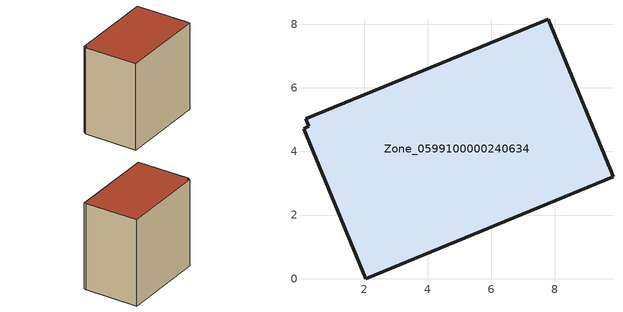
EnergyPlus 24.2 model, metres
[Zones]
Zone_0599100000240634
 floor ground (C_G): 0.1,4.71 0.27,4.79 0.17,5.02 7.8,8.15 9.76,3.41 9.83,3.2 2.05,0 z3.67
 wall outside (C_F): 9.83,3.2 9.76,3.41 7.8,8.15 0.17,5.02 0.27,4.79 0.1,4.71 2.05,0 9.83,3.2 z3.67:12.09
 roof outside (C_R): 0.27,4.79 0.1,4.71 2.05,0 9.83,3.2 9.76,3.41 7.8,8.15 0.17,5.02 z12.09
[BUILDING]
Pand.0599100000240634: North Axis=0; Terrain=City; Loads Convergence Tolerance Value=0.04; Temperature Convergence Tolerance Value=0.4; Solar Distribution=FullExterior; Maximum Number of Warmup Days=25; Minimum Number of Warmup Days=1
[Site:Location]
Rotterdam.The.Hague.AP_ZH_NLD Design_Conditions: Latitude=51.96; Longitude=4.45; Time Zone=1; Elevation=-4.5
[SITE:GROUNDTEMPERATURE:BUILDINGSURFACE]
18, 18, 18, 18, 18, 18, 18, 18, 18, 18, 18, 18
[MATERIAL] Thermal Absorptance=0.9; Solar Absorptance=0.7; Visible Absorptance=0.7
Name | Roughness | Thickness | Conductivity | Density | Specific Heat
G.TI.1975-1991 | MediumSmooth | 0.15 | 0.288461 | 540 | 1210
F.TI.1975-1991 | Rough | 0.3 | 0.230769 | 1920 | 840
R.TI.1975-1991 | MediumRough | 0.2 | 0.153846 | 1500 | 1000
[CONSTRUCTION]
C_G: G.TI.1975-1991
C_F: F.TI.1975-1991
C_R: R.TI.1975-1991
[ZONE]
Zone_0599100000240634: Type=1; Multiplier=1; Ceiling Height=Autocalculate; Volume=Autocalculate; Floor Area=autocalculate; Part of Total Floor Area=Yes
[ZONEINFILTRATION:DESIGNFLOWRATE]
Infil_Zone_0599100000240634: Zone or ZoneList or Space or SpaceList=Zone_0599100000240634; Schedule=AlwaysOn; Design Flow Rate Calculation Method=Flow/Area; Flow Rate per Floor Area=0.003; Constant Term Coefficient=1; Temperature Term Coefficient=0; Velocity Term Coefficient=0; Velocity Squared Term Coefficient=0
[HVACTEMPLATE:ZONE:IDEALLOADSAIRSYSTEM]
Zone_0599100000240634: Maximum Heating Supply Air Temperature=50; Minimum Cooling Supply Air Temperature=13; Maximum Heating Supply Air Humidity Ratio=0.0156; Minimum Cooling Supply Air Humidity Ratio=0.0077; Heating Limit=NoLimit; Cooling Limit=NoLimit; Dehumidification Control Type=ConstantSensibleHeatRatio; Cooling Sensible Heat Ratio=0.7; Dehumidification Setpoint=60; Humidification Control Type=None; Humidification Setpoint=30; Outdoor Air Method=None; Outdoor Air Flow Rate per Person=0.00944; Outdoor Air Flow Rate per Zone Floor Area=0; Outdoor Air Flow Rate per Zone=0; Demand Controlled Ventilation Type=None; Outdoor Air Economizer Type=NoEconomizer; Heat Recovery Type=None; Sensible Heat Recovery Effectiveness=0.7; Latent Heat Recovery Effectiveness=0.65
[ZONECONTROL:THERMOSTAT]
ThermostatControl_Zone_0599100000240634: Zone or ZoneList=Zone_0599100000240634; Control Type Schedule=DualSetpointControlType; Control 1=Thermostat_Zone_0599100000240634; Temperature Difference Between Cutout And Setpoint=0
[THERMOSTATSETPOINT:DUALSETPOINT]
Thermostat_Zone_0599100000240634: Heating Setpoint Temperature Schedule=HeatingSetpoint_Zone_0599100000240634; Cooling Setpoint Temperature Schedule=CoolingSetpoint_Zone_0599100000240634
[SCHEDULE:COMPACT]
HeatingSetpoint_Zone_0599100000240634: Through: 12/31, For: AllDays, Until: 24:00, 21
CoolingSetpoint_Zone_0599100000240634: Through: 12/31, For: AllDays, Until: 24:00, 24
DualSetpointControlType: Through: 12/31, For: AllDays, Until: 24:00, 4
AlwaysOn: Through: 12/31, For: AllDays, Until: 24:00, 1
